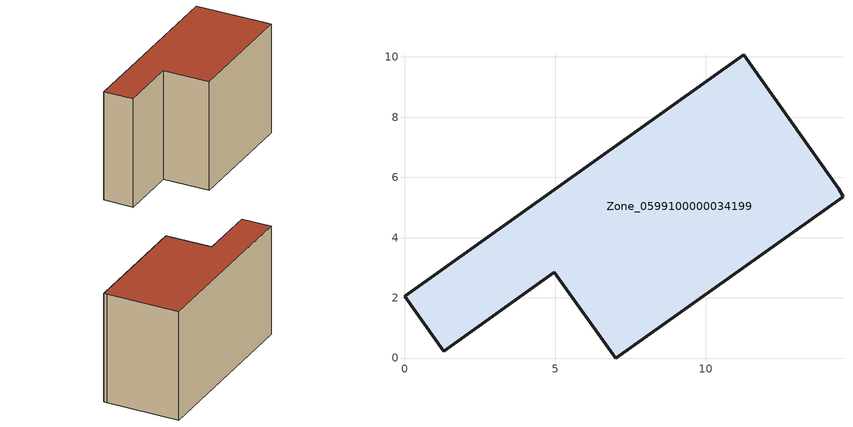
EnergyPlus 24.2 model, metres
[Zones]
Zone_0599100000034199
 floor ground (C_G): 14.43,5.63 14.56,5.36 7.01,0 4.98,2.85 1.31,0.23 0,2.06 11.26,10.07 z0
 wall outside (C_F): 0,2.06 1.31,0.23 4.98,2.85 7.01,0 14.56,5.36 14.43,5.63 11.26,10.07 0,2.06 z0:8.39
 roof outside (C_R): 14.56,5.36 14.43,5.63 11.26,10.07 0,2.06 1.31,0.23 4.98,2.85 7.01,0 z8.39
[BUILDING]
Pand.0599100000034199: North Axis=0; Terrain=City; Loads Convergence Tolerance Value=0.04; Temperature Convergence Tolerance Value=0.4; Solar Distribution=FullExterior; Maximum Number of Warmup Days=25; Minimum Number of Warmup Days=1
[Site:Location]
Rotterdam.The.Hague.AP_ZH_NLD Design_Conditions: Latitude=51.96; Longitude=4.45; Time Zone=1; Elevation=-4.5
[SITE:GROUNDTEMPERATURE:BUILDINGSURFACE]
18, 18, 18, 18, 18, 18, 18, 18, 18, 18, 18, 18
[MATERIAL] Thermal Absorptance=0.9; Solar Absorptance=0.7; Visible Absorptance=0.7
Name | Roughness | Thickness | Conductivity | Density | Specific Heat
G.TI.1975-1991 | MediumSmooth | 0.15 | 0.288461 | 540 | 1210
F.TI.1975-1991 | Rough | 0.3 | 0.230769 | 1920 | 840
R.TI.1975-1991 | MediumRough | 0.2 | 0.153846 | 1500 | 1000
[CONSTRUCTION]
C_G: G.TI.1975-1991
C_F: F.TI.1975-1991
C_R: R.TI.1975-1991
[ZONE]
Zone_0599100000034199: Type=1; Multiplier=1; Ceiling Height=Autocalculate; Volume=Autocalculate; Floor Area=autocalculate; Part of Total Floor Area=Yes
[ZONEINFILTRATION:DESIGNFLOWRATE]
Infil_Zone_0599100000034199: Zone or ZoneList or Space or SpaceList=Zone_0599100000034199; Schedule=AlwaysOn; Design Flow Rate Calculation Method=Flow/Area; Flow Rate per Floor Area=0.003; Constant Term Coefficient=1; Temperature Term Coefficient=0; Velocity Term Coefficient=0; Velocity Squared Term Coefficient=0
[HVACTEMPLATE:ZONE:IDEALLOADSAIRSYSTEM]
Zone_0599100000034199: Maximum Heating Supply Air Temperature=50; Minimum Cooling Supply Air Temperature=13; Maximum Heating Supply Air Humidity Ratio=0.0156; Minimum Cooling Supply Air Humidity Ratio=0.0077; Heating Limit=NoLimit; Cooling Limit=NoLimit; Dehumidification Control Type=ConstantSensibleHeatRatio; Cooling Sensible Heat Ratio=0.7; Dehumidification Setpoint=60; Humidification Control Type=None; Humidification Setpoint=30; Outdoor Air Method=None; Outdoor Air Flow Rate per Person=0.00944; Outdoor Air Flow Rate per Zone Floor Area=0; Outdoor Air Flow Rate per Zone=0; Demand Controlled Ventilation Type=None; Outdoor Air Economizer Type=NoEconomizer; Heat Recovery Type=None; Sensible Heat Recovery Effectiveness=0.7; Latent Heat Recovery Effectiveness=0.65
[ZONECONTROL:THERMOSTAT]
ThermostatControl_Zone_0599100000034199: Zone or ZoneList=Zone_0599100000034199; Control Type Schedule=DualSetpointControlType; Control 1=Thermostat_Zone_0599100000034199; Temperature Difference Between Cutout And Setpoint=0
[THERMOSTATSETPOINT:DUALSETPOINT]
Thermostat_Zone_0599100000034199: Heating Setpoint Temperature Schedule=HeatingSetpoint_Zone_0599100000034199; Cooling Setpoint Temperature Schedule=CoolingSetpoint_Zone_0599100000034199
[SCHEDULE:COMPACT]
HeatingSetpoint_Zone_0599100000034199: Through: 12/31, For: AllDays, Until: 24:00, 21
CoolingSetpoint_Zone_0599100000034199: Through: 12/31, For: AllDays, Until: 24:00, 24
DualSetpointControlType: Through: 12/31, For: AllDays, Until: 24:00, 4
AlwaysOn: Through: 12/31, For: AllDays, Until: 24:00, 1
